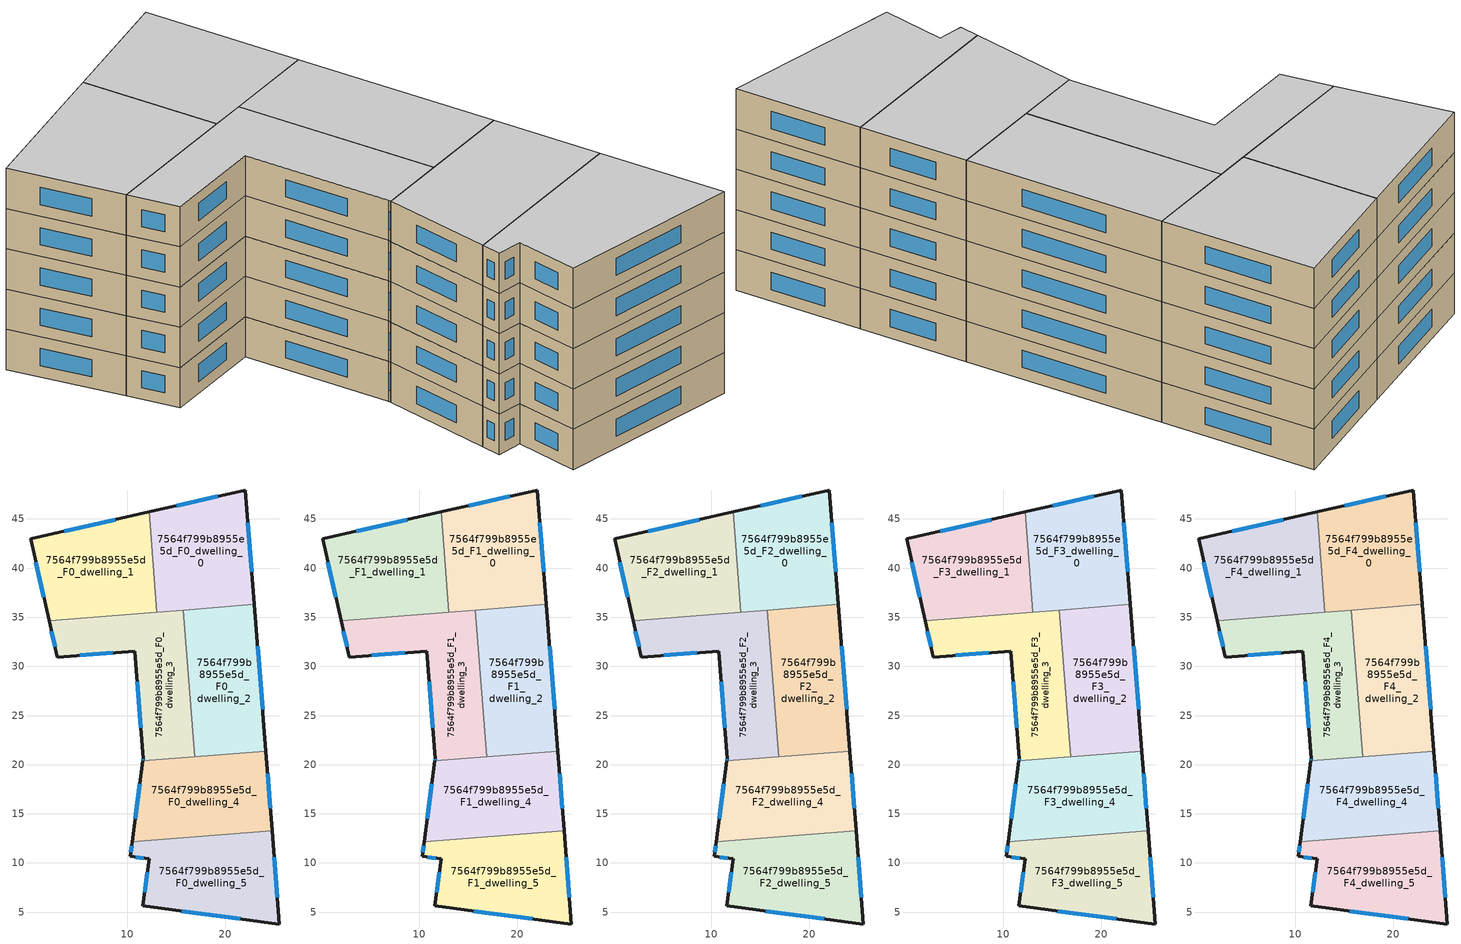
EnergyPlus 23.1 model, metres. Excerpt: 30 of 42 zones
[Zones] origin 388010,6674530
7564f799b8955e5d_F0_dwelling_0
 floor ground (EU_floor_Construction): 22.04,47.93 22.95,36.29 13.04,35.51 12.24,45.71 z0
 wall outside (EU_wall_Construction): 22.95,36.29 22.04,47.93 12.24,45.71 z0:3
 wall to 7564f799b8955e5d_F0_dwelling_1 (EU_wall_Construction): 12.24,45.71 13.04,35.51 z0:3
 wall to 7564f799b8955e5d_F0_dwelling_2 (EU_wall_Construction): 15.7,35.72 22.95,36.29 z0:3
 wall to 7564f799b8955e5d_F0_dwelling_3 (EU_wall_Construction): 13.04,35.52 15.7,35.72 z0:3
 window (EU_Window_Construction): 19.24,47.3 15.04,46.34 / 22.69,39.62 22.3,44.61 z0.86:2.14
7564f799b8955e5d_F0_dwelling_1
 floor ground (EU_floor_Construction): 12.24,45.71 13.04,35.51 2.07,34.66 0.18,42.96 z0
 wall outside (EU_wall_Construction): 12.24,45.71 0.18,42.96 2.07,34.66 z0:3
 wall to 7564f799b8955e5d_F0_dwelling_3 (EU_wall_Construction): 2.07,34.66 13.04,35.51 z0:3
 window (EU_Window_Construction): 0.72,40.59 1.53,37.03 / 8.79,44.92 3.63,43.75 z0.86:2.14
7564f799b8955e5d_F0_dwelling_2
 floor ground (EU_floor_Construction): 22.95,36.29 24.12,21.37 16.87,20.8 15.7,35.72 z0
 wall outside (EU_wall_Construction): 24.12,21.37 22.95,36.29 z0:3
 wall to 7564f799b8955e5d_F0_dwelling_3 (EU_wall_Construction): 15.7,35.72 16.87,20.8 z0:3
 wall to 7564f799b8955e5d_F0_dwelling_4 (EU_wall_Construction): 16.87,20.8 24.12,21.37 z0:3
 window (EU_Window_Construction): 23.79,25.64 23.29,32.03 z0.86:2.14
7564f799b8955e5d_F0_dwelling_3
 floor ground (EU_floor_Construction): 15.7,35.72 16.87,20.8 11.62,20.39 11.65,20.62 10.8,31.55 2.91,30.94 2.07,34.66 z0
 wall outside (EU_wall_Construction): 2.07,34.66 2.91,30.94 10.8,31.55 11.65,20.62 11.62,20.39 z0:3
 wall to 7564f799b8955e5d_F0_dwelling_4 (EU_wall_Construction): 11.62,20.39 16.87,20.8 z0:3
 window (EU_Window_Construction): 11.64,20.56 11.63,20.46 / 11.04,28.43 11.41,23.74 / 5.17,31.11 8.54,31.38 / 2.31,33.59 2.67,32 z0.86:2.14
7564f799b8955e5d_F0_dwelling_4
 floor ground (EU_floor_Construction): 24.12,21.37 24.76,13.27 10.53,12.16 11.62,20.39 z0
 wall outside (EU_wall_Construction): 24.76,13.27 24.12,21.37 / 11.62,20.39 10.53,12.16 z0:3
 wall to 7564f799b8955e5d_F0_dwelling_5 (EU_wall_Construction): 10.53,12.16 24.76,13.27 z0:3
 window (EU_Window_Construction): 24.58,15.59 24.3,19.06 / 11.31,18.04 10.84,14.51 z0.86:2.14
7564f799b8955e5d_F0_dwelling_5
 floor ground (EU_floor_Construction): 24.76,13.27 25.5,3.79 11.6,5.64 12.25,10.42 10.33,10.68 10.53,12.16 z0
 wall outside (EU_wall_Construction): 10.53,12.16 10.33,10.68 12.25,10.42 11.6,5.64 25.5,3.79 24.76,13.27 z0:3
 window (EU_Window_Construction): 10.88,10.61 11.7,10.5 / 10.47,11.74 10.39,11.1 / 25.29,6.5 24.97,10.57 / 15.57,5.12 21.53,4.32 / 12.07,9.06 11.79,7.01 z0.86:2.14
7564f799b8955e5d_F1_dwelling_0
 floor to 7564f799b8955e5d_F0_dwelling_0 (EU_floor_Construction): 22.04,47.93 22.95,36.29 13.04,35.51 12.24,45.71 z3
 wall outside (EU_wall_Construction): 22.95,36.29 22.04,47.93 12.24,45.71 z3:6
 wall to 7564f799b8955e5d_F1_dwelling_1 (EU_wall_Construction): 12.24,45.71 13.04,35.51 z3:6
 wall to 7564f799b8955e5d_F1_dwelling_2 (EU_wall_Construction): 15.7,35.72 22.95,36.29 z3:6
 wall to 7564f799b8955e5d_F1_dwelling_3 (EU_wall_Construction): 13.04,35.52 15.7,35.72 z3:6
 window (EU_Window_Construction): 19.24,47.3 15.04,46.34 / 22.69,39.62 22.3,44.61 z3.86:5.14
7564f799b8955e5d_F1_dwelling_1
 floor to 7564f799b8955e5d_F0_dwelling_1 (EU_floor_Construction): 12.24,45.71 13.04,35.51 2.07,34.66 0.18,42.96 z3
 wall outside (EU_wall_Construction): 12.24,45.71 0.18,42.96 2.07,34.66 z3:6
 wall to 7564f799b8955e5d_F1_dwelling_3 (EU_wall_Construction): 2.07,34.66 13.04,35.51 z3:6
 window (EU_Window_Construction): 0.72,40.59 1.53,37.03 / 8.79,44.92 3.63,43.75 z3.86:5.14
7564f799b8955e5d_F1_dwelling_2
 floor to 7564f799b8955e5d_F0_dwelling_2 (EU_floor_Construction): 22.95,36.29 24.12,21.37 16.87,20.8 15.7,35.72 z3
 wall outside (EU_wall_Construction): 24.12,21.37 22.95,36.29 z3:6
 wall to 7564f799b8955e5d_F1_dwelling_3 (EU_wall_Construction): 15.7,35.72 16.87,20.8 z3:6
 wall to 7564f799b8955e5d_F1_dwelling_4 (EU_wall_Construction): 16.87,20.8 24.12,21.37 z3:6
 window (EU_Window_Construction): 23.79,25.64 23.29,32.03 z3.86:5.14
7564f799b8955e5d_F1_dwelling_3
 floor to 7564f799b8955e5d_F0_dwelling_3 (EU_floor_Construction): 15.7,35.72 16.87,20.8 11.62,20.39 11.65,20.62 10.8,31.55 2.91,30.94 2.07,34.66 z3
 wall outside (EU_wall_Construction): 2.07,34.66 2.91,30.94 10.8,31.55 11.65,20.62 11.62,20.39 z3:6
 wall to 7564f799b8955e5d_F1_dwelling_4 (EU_wall_Construction): 11.62,20.39 16.87,20.8 z3:6
 window (EU_Window_Construction): 11.64,20.56 11.63,20.46 / 11.04,28.43 11.41,23.74 / 5.17,31.11 8.54,31.38 / 2.31,33.59 2.67,32 z3.86:5.14
7564f799b8955e5d_F1_dwelling_4
 floor to 7564f799b8955e5d_F0_dwelling_4 (EU_floor_Construction): 24.12,21.37 24.76,13.27 10.53,12.16 11.62,20.39 z3
 wall outside (EU_wall_Construction): 24.76,13.27 24.12,21.37 / 11.62,20.39 10.53,12.16 z3:6
 wall to 7564f799b8955e5d_F1_dwelling_5 (EU_wall_Construction): 10.53,12.16 24.76,13.27 z3:6
 window (EU_Window_Construction): 24.58,15.59 24.3,19.06 / 11.31,18.04 10.84,14.51 z3.86:5.14
7564f799b8955e5d_F1_dwelling_5
 floor to 7564f799b8955e5d_F0_dwelling_5 (EU_floor_Construction): 24.76,13.27 25.5,3.79 11.6,5.64 12.25,10.42 10.33,10.68 10.53,12.16 z3
 wall outside (EU_wall_Construction): 10.53,12.16 10.33,10.68 12.25,10.42 11.6,5.64 25.5,3.79 24.76,13.27 z3:6
 window (EU_Window_Construction): 10.88,10.61 11.7,10.5 / 10.47,11.74 10.39,11.1 / 25.29,6.5 24.97,10.57 / 15.57,5.12 21.53,4.32 / 12.07,9.06 11.79,7.01 z3.86:5.14
7564f799b8955e5d_F2_dwelling_0
 floor to 7564f799b8955e5d_F1_dwelling_0 (EU_floor_Construction): 22.04,47.93 22.95,36.29 13.04,35.51 12.24,45.71 z6
 wall outside (EU_wall_Construction): 22.95,36.29 22.04,47.93 12.24,45.71 z6:9
 wall to 7564f799b8955e5d_F2_dwelling_1 (EU_wall_Construction): 12.24,45.71 13.04,35.51 z6:9
 wall to 7564f799b8955e5d_F2_dwelling_2 (EU_wall_Construction): 15.7,35.72 22.95,36.29 z6:9
 wall to 7564f799b8955e5d_F2_dwelling_3 (EU_wall_Construction): 13.04,35.52 15.7,35.72 z6:9
 window (EU_Window_Construction): 19.24,47.3 15.04,46.34 / 22.69,39.62 22.3,44.61 z6.86:8.14
7564f799b8955e5d_F2_dwelling_1
 floor to 7564f799b8955e5d_F1_dwelling_1 (EU_floor_Construction): 12.24,45.71 13.04,35.51 2.07,34.66 0.18,42.96 z6
 wall outside (EU_wall_Construction): 12.24,45.71 0.18,42.96 2.07,34.66 z6:9
 wall to 7564f799b8955e5d_F2_dwelling_3 (EU_wall_Construction): 2.07,34.66 13.04,35.51 z6:9
 window (EU_Window_Construction): 0.72,40.59 1.53,37.03 / 8.79,44.92 3.63,43.75 z6.86:8.14
7564f799b8955e5d_F2_dwelling_2
 floor to 7564f799b8955e5d_F1_dwelling_2 (EU_floor_Construction): 22.95,36.29 24.12,21.37 16.87,20.8 15.7,35.72 z6
 wall outside (EU_wall_Construction): 24.12,21.37 22.95,36.29 z6:9
 wall to 7564f799b8955e5d_F2_dwelling_3 (EU_wall_Construction): 15.7,35.72 16.87,20.8 z6:9
 wall to 7564f799b8955e5d_F2_dwelling_4 (EU_wall_Construction): 16.87,20.8 24.12,21.37 z6:9
 window (EU_Window_Construction): 23.79,25.64 23.29,32.03 z6.86:8.14
7564f799b8955e5d_F2_dwelling_3
 floor to 7564f799b8955e5d_F1_dwelling_3 (EU_floor_Construction): 15.7,35.72 16.87,20.8 11.62,20.39 11.65,20.62 10.8,31.55 2.91,30.94 2.07,34.66 z6
 wall outside (EU_wall_Construction): 2.07,34.66 2.91,30.94 10.8,31.55 11.65,20.62 11.62,20.39 z6:9
 wall to 7564f799b8955e5d_F2_dwelling_4 (EU_wall_Construction): 11.62,20.39 16.87,20.8 z6:9
 window (EU_Window_Construction): 11.64,20.56 11.63,20.46 / 11.04,28.43 11.41,23.74 / 5.17,31.11 8.54,31.38 / 2.31,33.59 2.67,32 z6.86:8.14
7564f799b8955e5d_F2_dwelling_4
 floor to 7564f799b8955e5d_F1_dwelling_4 (EU_floor_Construction): 24.12,21.37 24.76,13.27 10.53,12.16 11.62,20.39 z6
 wall outside (EU_wall_Construction): 24.76,13.27 24.12,21.37 / 11.62,20.39 10.53,12.16 z6:9
 wall to 7564f799b8955e5d_F2_dwelling_5 (EU_wall_Construction): 10.53,12.16 24.76,13.27 z6:9
 window (EU_Window_Construction): 24.58,15.59 24.3,19.06 / 11.31,18.04 10.84,14.51 z6.86:8.14
7564f799b8955e5d_F2_dwelling_5
 floor to 7564f799b8955e5d_F1_dwelling_5 (EU_floor_Construction): 24.76,13.27 25.5,3.79 11.6,5.64 12.25,10.42 10.33,10.68 10.53,12.16 z6
 wall outside (EU_wall_Construction): 10.53,12.16 10.33,10.68 12.25,10.42 11.6,5.64 25.5,3.79 24.76,13.27 z6:9
 window (EU_Window_Construction): 10.88,10.61 11.7,10.5 / 10.47,11.74 10.39,11.1 / 25.29,6.5 24.97,10.57 / 15.57,5.12 21.53,4.32 / 12.07,9.06 11.79,7.01 z6.86:8.14
7564f799b8955e5d_F3_dwelling_0
 floor to 7564f799b8955e5d_F2_dwelling_0 (EU_floor_Construction): 22.04,47.93 22.95,36.29 13.04,35.51 12.24,45.71 z9
 wall outside (EU_wall_Construction): 22.95,36.29 22.04,47.93 12.24,45.71 z9:12
 wall to 7564f799b8955e5d_F3_dwelling_1 (EU_wall_Construction): 12.24,45.71 13.04,35.51 z9:12
 wall to 7564f799b8955e5d_F3_dwelling_2 (EU_wall_Construction): 15.7,35.72 22.95,36.29 z9:12
 wall to 7564f799b8955e5d_F3_dwelling_3 (EU_wall_Construction): 13.04,35.52 15.7,35.72 z9:12
 window (EU_Window_Construction): 19.24,47.3 15.04,46.34 / 22.69,39.62 22.3,44.61 z9.86:11.14
7564f799b8955e5d_F3_dwelling_1
 floor to 7564f799b8955e5d_F2_dwelling_1 (EU_floor_Construction): 12.24,45.71 13.04,35.51 2.07,34.66 0.18,42.96 z9
 wall outside (EU_wall_Construction): 12.24,45.71 0.18,42.96 2.07,34.66 z9:12
 wall to 7564f799b8955e5d_F3_dwelling_3 (EU_wall_Construction): 2.07,34.66 13.04,35.51 z9:12
 window (EU_Window_Construction): 0.72,40.59 1.53,37.03 / 8.79,44.92 3.63,43.75 z9.86:11.14
7564f799b8955e5d_F3_dwelling_2
 floor to 7564f799b8955e5d_F2_dwelling_2 (EU_floor_Construction): 22.95,36.29 24.12,21.37 16.87,20.8 15.7,35.72 z9
 wall outside (EU_wall_Construction): 24.12,21.37 22.95,36.29 z9:12
 wall to 7564f799b8955e5d_F3_dwelling_3 (EU_wall_Construction): 15.7,35.72 16.87,20.8 z9:12
 wall to 7564f799b8955e5d_F3_dwelling_4 (EU_wall_Construction): 16.87,20.8 24.12,21.37 z9:12
 window (EU_Window_Construction): 23.79,25.64 23.29,32.03 z9.86:11.14
7564f799b8955e5d_F3_dwelling_3
 floor to 7564f799b8955e5d_F2_dwelling_3 (EU_floor_Construction): 15.7,35.72 16.87,20.8 11.62,20.39 11.65,20.62 10.8,31.55 2.91,30.94 2.07,34.66 z9
 wall outside (EU_wall_Construction): 2.07,34.66 2.91,30.94 10.8,31.55 11.65,20.62 11.62,20.39 z9:12
 wall to 7564f799b8955e5d_F3_dwelling_4 (EU_wall_Construction): 11.62,20.39 16.87,20.8 z9:12
 window (EU_Window_Construction): 11.64,20.56 11.63,20.46 / 11.04,28.43 11.41,23.74 / 5.17,31.11 8.54,31.38 / 2.31,33.59 2.67,32 z9.86:11.14
7564f799b8955e5d_F3_dwelling_4
 floor to 7564f799b8955e5d_F2_dwelling_4 (EU_floor_Construction): 24.12,21.37 24.76,13.27 10.53,12.16 11.62,20.39 z9
 wall outside (EU_wall_Construction): 24.76,13.27 24.12,21.37 / 11.62,20.39 10.53,12.16 z9:12
 wall to 7564f799b8955e5d_F3_dwelling_5 (EU_wall_Construction): 10.53,12.16 24.76,13.27 z9:12
 window (EU_Window_Construction): 24.58,15.59 24.3,19.06 / 11.31,18.04 10.84,14.51 z9.86:11.14
7564f799b8955e5d_F3_dwelling_5
 floor to 7564f799b8955e5d_F2_dwelling_5 (EU_floor_Construction): 24.76,13.27 25.5,3.79 11.6,5.64 12.25,10.42 10.33,10.68 10.53,12.16 z9
 wall outside (EU_wall_Construction): 10.53,12.16 10.33,10.68 12.25,10.42 11.6,5.64 25.5,3.79 24.76,13.27 z9:12
 window (EU_Window_Construction): 10.88,10.61 11.7,10.5 / 10.47,11.74 10.39,11.1 / 25.29,6.5 24.97,10.57 / 15.57,5.12 21.53,4.32 / 12.07,9.06 11.79,7.01 z9.86:11.14
7564f799b8955e5d_F4_dwelling_0
 floor to 7564f799b8955e5d_F3_dwelling_0 (EU_floor_Construction): 22.04,47.93 22.95,36.29 13.04,35.51 12.24,45.71 z12
 wall outside (EU_wall_Construction): 22.95,36.29 22.04,47.93 12.24,45.71 z12:15
 wall to 7564f799b8955e5d_F4_dwelling_1 (EU_wall_Construction): 12.24,45.71 13.04,35.51 z12:15
 wall to 7564f799b8955e5d_F4_dwelling_2 (EU_wall_Construction): 15.7,35.72 22.95,36.29 z12:15
 wall to 7564f799b8955e5d_F4_dwelling_3 (EU_wall_Construction): 13.04,35.52 15.7,35.72 z12:15
 window (EU_Window_Construction): 19.24,47.3 15.04,46.34 / 22.69,39.62 22.3,44.61 z12.86:14.14
 ceiling to 7564f799b8955e5d_F5_dwelling_0 (EU_floor_Construction): 22.95,36.29 22.04,47.93 12.24,45.71 13.04,35.51 z15
7564f799b8955e5d_F4_dwelling_1
 floor to 7564f799b8955e5d_F3_dwelling_1 (EU_floor_Construction): 12.24,45.71 13.04,35.51 2.07,34.66 0.18,42.96 z12
 wall outside (EU_wall_Construction): 12.24,45.71 0.18,42.96 2.07,34.66 z12:15
 wall to 7564f799b8955e5d_F4_dwelling_3 (EU_wall_Construction): 2.07,34.66 13.04,35.51 z12:15
 window (EU_Window_Construction): 0.72,40.59 1.53,37.03 / 8.79,44.92 3.63,43.75 z12.86:14.14
 ceiling to 7564f799b8955e5d_F5_dwelling_1 (EU_floor_Construction): 13.04,35.51 12.24,45.71 0.18,42.96 2.07,34.66 z15
7564f799b8955e5d_F4_dwelling_2
 floor to 7564f799b8955e5d_F3_dwelling_2 (EU_floor_Construction): 22.95,36.29 24.12,21.37 16.87,20.8 15.7,35.72 z12
 wall outside (EU_wall_Construction): 24.12,21.37 22.95,36.29 z12:15
 wall to 7564f799b8955e5d_F4_dwelling_3 (EU_wall_Construction): 15.7,35.72 16.87,20.8 z12:15
 wall to 7564f799b8955e5d_F4_dwelling_4 (EU_wall_Construction): 16.87,20.8 24.12,21.37 z12:15
 window (EU_Window_Construction): 23.79,25.64 23.29,32.03 z12.86:14.14
 ceiling to 7564f799b8955e5d_F5_dwelling_2 (EU_floor_Construction): 24.12,21.37 22.95,36.29 15.7,35.72 16.87,20.8 z15
7564f799b8955e5d_F4_dwelling_3
 floor to 7564f799b8955e5d_F3_dwelling_3 (EU_floor_Construction): 15.7,35.72 16.87,20.8 11.62,20.39 11.65,20.62 10.8,31.55 2.91,30.94 2.07,34.66 z12
 wall outside (EU_wall_Construction): 2.07,34.66 2.91,30.94 10.8,31.55 11.65,20.62 11.62,20.39 z12:15
 wall to 7564f799b8955e5d_F4_dwelling_4 (EU_wall_Construction): 11.62,20.39 16.87,20.8 z12:15
 window (EU_Window_Construction): 11.64,20.56 11.63,20.46 / 11.04,28.43 11.41,23.74 / 5.17,31.11 8.54,31.38 / 2.31,33.59 2.67,32 z12.86:14.14
 ceiling to 7564f799b8955e5d_F5_dwelling_3 (EU_floor_Construction): 16.87,20.8 15.7,35.72 2.07,34.66 2.91,30.94 10.8,31.55 11.65,20.62 11.62,20.39 z15
7564f799b8955e5d_F4_dwelling_4
 floor to 7564f799b8955e5d_F3_dwelling_4 (EU_floor_Construction): 24.12,21.37 24.76,13.27 10.53,12.16 11.62,20.39 z12
 wall outside (EU_wall_Construction): 24.76,13.27 24.12,21.37 / 11.62,20.39 10.53,12.16 z12:15
 wall to 7564f799b8955e5d_F4_dwelling_5 (EU_wall_Construction): 10.53,12.16 24.76,13.27 z12:15
 window (EU_Window_Construction): 24.58,15.59 24.3,19.06 / 11.31,18.04 10.84,14.51 z12.86:14.14
 ceiling to 7564f799b8955e5d_F5_dwelling_4 (EU_floor_Construction): 24.76,13.27 24.12,21.37 11.62,20.39 10.53,12.16 z15
7564f799b8955e5d_F4_dwelling_5
 floor to 7564f799b8955e5d_F3_dwelling_5 (EU_floor_Construction): 24.76,13.27 25.5,3.79 11.6,5.64 12.25,10.42 10.33,10.68 10.53,12.16 z12
 wall outside (EU_wall_Construction): 10.53,12.16 10.33,10.68 12.25,10.42 11.6,5.64 25.5,3.79 24.76,13.27 z12:15
 window (EU_Window_Construction): 10.88,10.61 11.7,10.5 / 10.47,11.74 10.39,11.1 / 25.29,6.5 24.97,10.57 / 15.57,5.12 21.53,4.32 / 12.07,9.06 11.79,7.01 z12.86:14.14
 ceiling to 7564f799b8955e5d_F5_dwelling_5 (EU_floor_Construction): 25.5,3.79 24.76,13.27 10.53,12.16 10.33,10.68 12.25,10.42 11.6,5.64 z15
[Building]
EU S2 Campaign: North Axis=0; Terrain=City; Solar Distribution=FullExterior
[Site:Location]
Helsinki-Vantaa.AP: Latitude=60.317; Longitude=24.963; Time Zone=2; Elevation=54.6
[SizingPeriod:WeatherFileDays]
AnnualSizingPeriod: Begin Month=1; Begin Day of Month=1; End Month=12; End Day of Month=31; Day of Week for Start Day=Monday; Use Weather File Daylight Saving Period=No; Use Weather File Rain and Snow Indicators=No
[MATERIAL]
EU_InternalMass_Material: Roughness=MediumRough; Thickness=0.1; Conductivity=1; Density=1800; Specific Heat=900; Thermal Absorptance=0.9; Solar Absorptance=0.7; Visible Absorptance=0.7
[MATERIAL:NOMASS] Roughness=MediumRough; Thermal Absorptance=0.9; Solar Absorptance=0.7; Visible Absorptance=0.7
Name | Thermal Resistance
EU_wall_NoMass | 5.91765
EU_floor_NoMass | 6.2875
[WINDOWMATERIAL:SIMPLEGLAZINGSYSTEM]
EU_Window_SimpleGlazing: UFactor=0.994035; Solar Heat Gain Coefficient=0.7; Visible Transmittance=0.7
[CONSTRUCTION]
EU_wall_Construction: EU_wall_NoMass
EU_floor_Construction: EU_floor_NoMass
EU_Window_Construction: EU_Window_SimpleGlazing
EU_InternalMass_Construction: EU_InternalMass_Material
[ZONE] Type=1; Multiplier=1; Ceiling Height=autocalculate; Floor Area=autocalculate; Part of Total Floor Area=Yes
Name | Volume
7564f799b8955e5d_F0_dwelling_0; 7564f799b8955e5d_F1_dwelling_0; 7564f799b8955e5d_F2_dwelling_0; 7564f799b8955e5d_F3_dwelling_0; 7564f799b8955e5d_F4_dwelling_0 | 326.692
7564f799b8955e5d_F0_dwelling_1; 7564f799b8955e5d_F1_dwelling_1; 7564f799b8955e5d_F2_dwelling_1; 7564f799b8955e5d_F3_dwelling_1; 7564f799b8955e5d_F4_dwelling_1 | 326.702
7564f799b8955e5d_F0_dwelling_2; 7564f799b8955e5d_F1_dwelling_2; 7564f799b8955e5d_F2_dwelling_2; 7564f799b8955e5d_F3_dwelling_2; 7564f799b8955e5d_F4_dwelling_2 | 326.687
7564f799b8955e5d_F0_dwelling_3; 7564f799b8955e5d_F1_dwelling_3; 7564f799b8955e5d_F2_dwelling_3; 7564f799b8955e5d_F3_dwelling_3; 7564f799b8955e5d_F4_dwelling_3 | 326.698
7564f799b8955e5d_F0_dwelling_4; 7564f799b8955e5d_F1_dwelling_4; 7564f799b8955e5d_F2_dwelling_4; 7564f799b8955e5d_F3_dwelling_4; 7564f799b8955e5d_F4_dwelling_4 | 326.726
7564f799b8955e5d_F0_dwelling_5; 7564f799b8955e5d_F1_dwelling_5; 7564f799b8955e5d_F2_dwelling_5; 7564f799b8955e5d_F3_dwelling_5; 7564f799b8955e5d_F4_dwelling_5 | 326.681
[INTERNALMASS] Construction=EU_InternalMass_Construction
Name | Zone or ZoneList | Surface Area
7564f799b8955e5d_F0_dwelling_0_EU_InternalMass | 7564f799b8955e5d_F0_dwelling_0 | 108.899
7564f799b8955e5d_F0_dwelling_1_EU_InternalMass | 7564f799b8955e5d_F0_dwelling_1 | 108.899
7564f799b8955e5d_F0_dwelling_2_EU_InternalMass | 7564f799b8955e5d_F0_dwelling_2 | 108.9
7564f799b8955e5d_F0_dwelling_3_EU_InternalMass | 7564f799b8955e5d_F0_dwelling_3 | 108.897
7564f799b8955e5d_F0_dwelling_4_EU_InternalMass | 7564f799b8955e5d_F0_dwelling_4 | 108.909
7564f799b8955e5d_F0_dwelling_5_EU_InternalMass | 7564f799b8955e5d_F0_dwelling_5 | 108.894
7564f799b8955e5d_F1_dwelling_0_EU_InternalMass | 7564f799b8955e5d_F1_dwelling_0 | 108.899
7564f799b8955e5d_F1_dwelling_1_EU_InternalMass | 7564f799b8955e5d_F1_dwelling_1 | 108.899
7564f799b8955e5d_F1_dwelling_2_EU_InternalMass | 7564f799b8955e5d_F1_dwelling_2 | 108.9
7564f799b8955e5d_F1_dwelling_3_EU_InternalMass | 7564f799b8955e5d_F1_dwelling_3 | 108.897
7564f799b8955e5d_F1_dwelling_4_EU_InternalMass | 7564f799b8955e5d_F1_dwelling_4 | 108.909
7564f799b8955e5d_F1_dwelling_5_EU_InternalMass | 7564f799b8955e5d_F1_dwelling_5 | 108.894
7564f799b8955e5d_F2_dwelling_0_EU_InternalMass | 7564f799b8955e5d_F2_dwelling_0 | 108.899
7564f799b8955e5d_F2_dwelling_1_EU_InternalMass | 7564f799b8955e5d_F2_dwelling_1 | 108.899
7564f799b8955e5d_F2_dwelling_2_EU_InternalMass | 7564f799b8955e5d_F2_dwelling_2 | 108.9
7564f799b8955e5d_F2_dwelling_3_EU_InternalMass | 7564f799b8955e5d_F2_dwelling_3 | 108.897
7564f799b8955e5d_F2_dwelling_4_EU_InternalMass | 7564f799b8955e5d_F2_dwelling_4 | 108.909
7564f799b8955e5d_F2_dwelling_5_EU_InternalMass | 7564f799b8955e5d_F2_dwelling_5 | 108.894
7564f799b8955e5d_F3_dwelling_0_EU_InternalMass | 7564f799b8955e5d_F3_dwelling_0 | 108.899
7564f799b8955e5d_F3_dwelling_1_EU_InternalMass | 7564f799b8955e5d_F3_dwelling_1 | 108.899
7564f799b8955e5d_F3_dwelling_2_EU_InternalMass | 7564f799b8955e5d_F3_dwelling_2 | 108.9
7564f799b8955e5d_F3_dwelling_3_EU_InternalMass | 7564f799b8955e5d_F3_dwelling_3 | 108.897
7564f799b8955e5d_F3_dwelling_4_EU_InternalMass | 7564f799b8955e5d_F3_dwelling_4 | 108.909
7564f799b8955e5d_F3_dwelling_5_EU_InternalMass | 7564f799b8955e5d_F3_dwelling_5 | 108.894
7564f799b8955e5d_F4_dwelling_0_EU_InternalMass | 7564f799b8955e5d_F4_dwelling_0 | 108.899
7564f799b8955e5d_F4_dwelling_1_EU_InternalMass | 7564f799b8955e5d_F4_dwelling_1 | 108.899
7564f799b8955e5d_F4_dwelling_2_EU_InternalMass | 7564f799b8955e5d_F4_dwelling_2 | 108.9
7564f799b8955e5d_F4_dwelling_3_EU_InternalMass | 7564f799b8955e5d_F4_dwelling_3 | 108.897
7564f799b8955e5d_F4_dwelling_4_EU_InternalMass | 7564f799b8955e5d_F4_dwelling_4 | 108.909
7564f799b8955e5d_F4_dwelling_5_EU_InternalMass | 7564f799b8955e5d_F4_dwelling_5 | 108.894
[OTHEREQUIPMENT] Fuel Type=Electricity; Design Level Calculation Method=Watts/Area; Power per Zone Floor Area=1; Fraction Latent=0; Fraction Radiant=0; Fraction Lost=0; Carbon Dioxide Generation Rate=0; EndUse Subcategory=EU_Step8_InternalGains
Name | Zone or ZoneList or Space or SpaceList | Schedule
EU_Step8_InternalGain_7564f799b8955e5d_F0_dwelling_0_f000 | 7564f799b8955e5d_F0_dwelling_0 | EU_Step8_GainSchedule_7564f799b8955e5d_F0_dwelling_0_f000
EU_Step8_InternalGain_7564f799b8955e5d_F0_dwelling_1_f000 | 7564f799b8955e5d_F0_dwelling_1 | EU_Step8_GainSchedule_7564f799b8955e5d_F0_dwelling_1_f000
EU_Step8_InternalGain_7564f799b8955e5d_F0_dwelling_2_f000 | 7564f799b8955e5d_F0_dwelling_2 | EU_Step8_GainSchedule_7564f799b8955e5d_F0_dwelling_2_f000
EU_Step8_InternalGain_7564f799b8955e5d_F0_dwelling_3_f000 | 7564f799b8955e5d_F0_dwelling_3 | EU_Step8_GainSchedule_7564f799b8955e5d_F0_dwelling_3_f000
EU_Step8_InternalGain_7564f799b8955e5d_F0_dwelling_4_f000 | 7564f799b8955e5d_F0_dwelling_4 | EU_Step8_GainSchedule_7564f799b8955e5d_F0_dwelling_4_f000
EU_Step8_InternalGain_7564f799b8955e5d_F0_dwelling_5_f000 | 7564f799b8955e5d_F0_dwelling_5 | EU_Step8_GainSchedule_7564f799b8955e5d_F0_dwelling_5_f000
EU_Step8_InternalGain_7564f799b8955e5d_F1_dwelling_0_f000 | 7564f799b8955e5d_F1_dwelling_0 | EU_Step8_GainSchedule_7564f799b8955e5d_F1_dwelling_0_f000
EU_Step8_InternalGain_7564f799b8955e5d_F1_dwelling_1_f000 | 7564f799b8955e5d_F1_dwelling_1 | EU_Step8_GainSchedule_7564f799b8955e5d_F1_dwelling_1_f000
EU_Step8_InternalGain_7564f799b8955e5d_F1_dwelling_2_f000 | 7564f799b8955e5d_F1_dwelling_2 | EU_Step8_GainSchedule_7564f799b8955e5d_F1_dwelling_2_f000
EU_Step8_InternalGain_7564f799b8955e5d_F1_dwelling_3_f000 | 7564f799b8955e5d_F1_dwelling_3 | EU_Step8_GainSchedule_7564f799b8955e5d_F1_dwelling_3_f000
EU_Step8_InternalGain_7564f799b8955e5d_F1_dwelling_4_f000 | 7564f799b8955e5d_F1_dwelling_4 | EU_Step8_GainSchedule_7564f799b8955e5d_F1_dwelling_4_f000
EU_Step8_InternalGain_7564f799b8955e5d_F1_dwelling_5_f000 | 7564f799b8955e5d_F1_dwelling_5 | EU_Step8_GainSchedule_7564f799b8955e5d_F1_dwelling_5_f000
EU_Step8_InternalGain_7564f799b8955e5d_F2_dwelling_0_f000 | 7564f799b8955e5d_F2_dwelling_0 | EU_Step8_GainSchedule_7564f799b8955e5d_F2_dwelling_0_f000
EU_Step8_InternalGain_7564f799b8955e5d_F2_dwelling_1_f000 | 7564f799b8955e5d_F2_dwelling_1 | EU_Step8_GainSchedule_7564f799b8955e5d_F2_dwelling_1_f000
EU_Step8_InternalGain_7564f799b8955e5d_F2_dwelling_2_f000 | 7564f799b8955e5d_F2_dwelling_2 | EU_Step8_GainSchedule_7564f799b8955e5d_F2_dwelling_2_f000
EU_Step8_InternalGain_7564f799b8955e5d_F2_dwelling_3_f000 | 7564f799b8955e5d_F2_dwelling_3 | EU_Step8_GainSchedule_7564f799b8955e5d_F2_dwelling_3_f000
EU_Step8_InternalGain_7564f799b8955e5d_F2_dwelling_4_f000 | 7564f799b8955e5d_F2_dwelling_4 | EU_Step8_GainSchedule_7564f799b8955e5d_F2_dwelling_4_f000
EU_Step8_InternalGain_7564f799b8955e5d_F2_dwelling_5_f000 | 7564f799b8955e5d_F2_dwelling_5 | EU_Step8_GainSchedule_7564f799b8955e5d_F2_dwelling_5_f000
EU_Step8_InternalGain_7564f799b8955e5d_F3_dwelling_0_f000 | 7564f799b8955e5d_F3_dwelling_0 | EU_Step8_GainSchedule_7564f799b8955e5d_F3_dwelling_0_f000
EU_Step8_InternalGain_7564f799b8955e5d_F3_dwelling_1_f000 | 7564f799b8955e5d_F3_dwelling_1 | EU_Step8_GainSchedule_7564f799b8955e5d_F3_dwelling_1_f000
EU_Step8_InternalGain_7564f799b8955e5d_F3_dwelling_2_f000 | 7564f799b8955e5d_F3_dwelling_2 | EU_Step8_GainSchedule_7564f799b8955e5d_F3_dwelling_2_f000
EU_Step8_InternalGain_7564f799b8955e5d_F3_dwelling_3_f000 | 7564f799b8955e5d_F3_dwelling_3 | EU_Step8_GainSchedule_7564f799b8955e5d_F3_dwelling_3_f000
EU_Step8_InternalGain_7564f799b8955e5d_F3_dwelling_4_f000 | 7564f799b8955e5d_F3_dwelling_4 | EU_Step8_GainSchedule_7564f799b8955e5d_F3_dwelling_4_f000
EU_Step8_InternalGain_7564f799b8955e5d_F3_dwelling_5_f000 | 7564f799b8955e5d_F3_dwelling_5 | EU_Step8_GainSchedule_7564f799b8955e5d_F3_dwelling_5_f000
EU_Step8_InternalGain_7564f799b8955e5d_F4_dwelling_0_f000 | 7564f799b8955e5d_F4_dwelling_0 | EU_Step8_GainSchedule_7564f799b8955e5d_F4_dwelling_0_f000
EU_Step8_InternalGain_7564f799b8955e5d_F4_dwelling_1_f000 | 7564f799b8955e5d_F4_dwelling_1 | EU_Step8_GainSchedule_7564f799b8955e5d_F4_dwelling_1_f000
EU_Step8_InternalGain_7564f799b8955e5d_F4_dwelling_2_f000 | 7564f799b8955e5d_F4_dwelling_2 | EU_Step8_GainSchedule_7564f799b8955e5d_F4_dwelling_2_f000
EU_Step8_InternalGain_7564f799b8955e5d_F4_dwelling_3_f000 | 7564f799b8955e5d_F4_dwelling_3 | EU_Step8_GainSchedule_7564f799b8955e5d_F4_dwelling_3_f000
EU_Step8_InternalGain_7564f799b8955e5d_F4_dwelling_4_f000 | 7564f799b8955e5d_F4_dwelling_4 | EU_Step8_GainSchedule_7564f799b8955e5d_F4_dwelling_4_f000
EU_Step8_InternalGain_7564f799b8955e5d_F4_dwelling_5_f000 | 7564f799b8955e5d_F4_dwelling_5 | EU_Step8_GainSchedule_7564f799b8955e5d_F4_dwelling_5_f000
[ZONEVENTILATION:DESIGNFLOWRATE] Schedule=EU_AlwaysOn; Design Flow Rate Calculation Method=AirChanges/Hour; Air Changes per Hour=0.596421; Ventilation Type=Natural; Fan Pressure Rise=0; Fan Total Efficiency=1; Constant Term Coefficient=1; Temperature Term Coefficient=0; Velocity Term Coefficient=0; Velocity Squared Term Coefficient=0; Minimum Indoor Temperature=-100; Maximum Indoor Temperature=100; Delta Temperature=-100; Minimum Outdoor Temperature=-100; Maximum Outdoor Temperature=100; Maximum Wind Speed=40
Name | Zone or ZoneList or Space or SpaceList
EU_ConstantAir_7564f799b8955e5d_F0_dwelling_0 | 7564f799b8955e5d_F0_dwelling_0
EU_ConstantAir_7564f799b8955e5d_F0_dwelling_1 | 7564f799b8955e5d_F0_dwelling_1
EU_ConstantAir_7564f799b8955e5d_F0_dwelling_2 | 7564f799b8955e5d_F0_dwelling_2
EU_ConstantAir_7564f799b8955e5d_F0_dwelling_3 | 7564f799b8955e5d_F0_dwelling_3
EU_ConstantAir_7564f799b8955e5d_F0_dwelling_4 | 7564f799b8955e5d_F0_dwelling_4
EU_ConstantAir_7564f799b8955e5d_F0_dwelling_5 | 7564f799b8955e5d_F0_dwelling_5
EU_ConstantAir_7564f799b8955e5d_F1_dwelling_0 | 7564f799b8955e5d_F1_dwelling_0
EU_ConstantAir_7564f799b8955e5d_F1_dwelling_1 | 7564f799b8955e5d_F1_dwelling_1
EU_ConstantAir_7564f799b8955e5d_F1_dwelling_2 | 7564f799b8955e5d_F1_dwelling_2
EU_ConstantAir_7564f799b8955e5d_F1_dwelling_3 | 7564f799b8955e5d_F1_dwelling_3
EU_ConstantAir_7564f799b8955e5d_F1_dwelling_4 | 7564f799b8955e5d_F1_dwelling_4
EU_ConstantAir_7564f799b8955e5d_F1_dwelling_5 | 7564f799b8955e5d_F1_dwelling_5
EU_ConstantAir_7564f799b8955e5d_F2_dwelling_0 | 7564f799b8955e5d_F2_dwelling_0
EU_ConstantAir_7564f799b8955e5d_F2_dwelling_1 | 7564f799b8955e5d_F2_dwelling_1
EU_ConstantAir_7564f799b8955e5d_F2_dwelling_2 | 7564f799b8955e5d_F2_dwelling_2
EU_ConstantAir_7564f799b8955e5d_F2_dwelling_3 | 7564f799b8955e5d_F2_dwelling_3
EU_ConstantAir_7564f799b8955e5d_F2_dwelling_4 | 7564f799b8955e5d_F2_dwelling_4
EU_ConstantAir_7564f799b8955e5d_F2_dwelling_5 | 7564f799b8955e5d_F2_dwelling_5
EU_ConstantAir_7564f799b8955e5d_F3_dwelling_0 | 7564f799b8955e5d_F3_dwelling_0
EU_ConstantAir_7564f799b8955e5d_F3_dwelling_1 | 7564f799b8955e5d_F3_dwelling_1
EU_ConstantAir_7564f799b8955e5d_F3_dwelling_2 | 7564f799b8955e5d_F3_dwelling_2
EU_ConstantAir_7564f799b8955e5d_F3_dwelling_3 | 7564f799b8955e5d_F3_dwelling_3
EU_ConstantAir_7564f799b8955e5d_F3_dwelling_4 | 7564f799b8955e5d_F3_dwelling_4
EU_ConstantAir_7564f799b8955e5d_F3_dwelling_5 | 7564f799b8955e5d_F3_dwelling_5
EU_ConstantAir_7564f799b8955e5d_F4_dwelling_0 | 7564f799b8955e5d_F4_dwelling_0
EU_ConstantAir_7564f799b8955e5d_F4_dwelling_1 | 7564f799b8955e5d_F4_dwelling_1
EU_ConstantAir_7564f799b8955e5d_F4_dwelling_2 | 7564f799b8955e5d_F4_dwelling_2
EU_ConstantAir_7564f799b8955e5d_F4_dwelling_3 | 7564f799b8955e5d_F4_dwelling_3
EU_ConstantAir_7564f799b8955e5d_F4_dwelling_4 | 7564f799b8955e5d_F4_dwelling_4
EU_ConstantAir_7564f799b8955e5d_F4_dwelling_5 | 7564f799b8955e5d_F4_dwelling_5
[HVACTEMPLATE:THERMOSTAT] Constant Heating Setpoint=20; Constant Cooling Setpoint=50
EU_HeatOnly_7564f799b8955e5d_F0_dwelling_0; EU_HeatOnly_7564f799b8955e5d_F0_dwelling_1; EU_HeatOnly_7564f799b8955e5d_F0_dwelling_2; EU_HeatOnly_7564f799b8955e5d_F0_dwelling_3; EU_HeatOnly_7564f799b8955e5d_F0_dwelling_4; EU_HeatOnly_7564f799b8955e5d_F0_dwelling_5; EU_HeatOnly_7564f799b8955e5d_F1_dwelling_0; EU_HeatOnly_7564f799b8955e5d_F1_dwelling_1; EU_HeatOnly_7564f799b8955e5d_F1_dwelling_2; EU_HeatOnly_7564f799b8955e5d_F1_dwelling_3; EU_HeatOnly_7564f799b8955e5d_F1_dwelling_4; EU_HeatOnly_7564f799b8955e5d_F1_dwelling_5; EU_HeatOnly_7564f799b8955e5d_F2_dwelling_0; EU_HeatOnly_7564f799b8955e5d_F2_dwelling_1; EU_HeatOnly_7564f799b8955e5d_F2_dwelling_2; EU_HeatOnly_7564f799b8955e5d_F2_dwelling_3; EU_HeatOnly_7564f799b8955e5d_F2_dwelling_4; EU_HeatOnly_7564f799b8955e5d_F2_dwelling_5; EU_HeatOnly_7564f799b8955e5d_F3_dwelling_0; EU_HeatOnly_7564f799b8955e5d_F3_dwelling_1; EU_HeatOnly_7564f799b8955e5d_F3_dwelling_2; EU_HeatOnly_7564f799b8955e5d_F3_dwelling_3; EU_HeatOnly_7564f799b8955e5d_F3_dwelling_4; EU_HeatOnly_7564f799b8955e5d_F3_dwelling_5; EU_HeatOnly_7564f799b8955e5d_F4_dwelling_0; EU_HeatOnly_7564f799b8955e5d_F4_dwelling_1; EU_HeatOnly_7564f799b8955e5d_F4_dwelling_2; EU_HeatOnly_7564f799b8955e5d_F4_dwelling_3; EU_HeatOnly_7564f799b8955e5d_F4_dwelling_4; EU_HeatOnly_7564f799b8955e5d_F4_dwelling_5; EU_HeatOnly_7564f799b8955e5d_F5_dwelling_0; EU_HeatOnly_7564f799b8955e5d_F5_dwelling_1; EU_HeatOnly_7564f799b8955e5d_F5_dwelling_2; EU_HeatOnly_7564f799b8955e5d_F5_dwelling_3; EU_HeatOnly_7564f799b8955e5d_F5_dwelling_4; EU_HeatOnly_7564f799b8955e5d_F5_dwelling_5; EU_HeatOnly_7564f799b8955e5d_F6_dwelling_0; EU_HeatOnly_7564f799b8955e5d_F6_dwelling_1; EU_HeatOnly_7564f799b8955e5d_F6_dwelling_2; EU_HeatOnly_7564f799b8955e5d_F6_dwelling_3; EU_HeatOnly_7564f799b8955e5d_F6_dwelling_4; EU_HeatOnly_7564f799b8955e5d_F6_dwelling_5
[HVACTEMPLATE:ZONE:IDEALLOADSAIRSYSTEM] System Availability Schedule=EU_AlwaysOn; Maximum Heating Supply Air Temperature=50; Minimum Cooling Supply Air Temperature=13; Maximum Heating Supply Air Humidity Ratio=0.0156; Minimum Cooling Supply Air Humidity Ratio=0.0077; Heating Limit=NoLimit; Cooling Limit=NoLimit; Heating Availability Schedule=EU_AlwaysOn; Cooling Availability Schedule=EU_CoolingOff; Dehumidification Control Type=ConstantSensibleHeatRatio; Cooling Sensible Heat Ratio=0.7; Dehumidification Setpoint=60; Humidification Control Type=None; Humidification Setpoint=30; Outdoor Air Method=None; Outdoor Air Flow Rate per Person=0.00944; Outdoor Air Flow Rate per Zone Floor Area=0; Outdoor Air Flow Rate per Zone=0; Demand Controlled Ventilation Type=None; Outdoor Air Economizer Type=NoEconomizer; Heat Recovery Type=None; Sensible Heat Recovery Effectiveness=0.7; Latent Heat Recovery Effectiveness=0.65
Name | Template Thermostat
7564f799b8955e5d_F0_dwelling_0 | EU_HeatOnly_7564f799b8955e5d_F0_dwelling_0
7564f799b8955e5d_F0_dwelling_1 | EU_HeatOnly_7564f799b8955e5d_F0_dwelling_1
7564f799b8955e5d_F0_dwelling_2 | EU_HeatOnly_7564f799b8955e5d_F0_dwelling_2
7564f799b8955e5d_F0_dwelling_3 | EU_HeatOnly_7564f799b8955e5d_F0_dwelling_3
7564f799b8955e5d_F0_dwelling_4 | EU_HeatOnly_7564f799b8955e5d_F0_dwelling_4
7564f799b8955e5d_F0_dwelling_5 | EU_HeatOnly_7564f799b8955e5d_F0_dwelling_5
7564f799b8955e5d_F1_dwelling_0 | EU_HeatOnly_7564f799b8955e5d_F1_dwelling_0
7564f799b8955e5d_F1_dwelling_1 | EU_HeatOnly_7564f799b8955e5d_F1_dwelling_1
7564f799b8955e5d_F1_dwelling_2 | EU_HeatOnly_7564f799b8955e5d_F1_dwelling_2
7564f799b8955e5d_F1_dwelling_3 | EU_HeatOnly_7564f799b8955e5d_F1_dwelling_3
7564f799b8955e5d_F1_dwelling_4 | EU_HeatOnly_7564f799b8955e5d_F1_dwelling_4
7564f799b8955e5d_F1_dwelling_5 | EU_HeatOnly_7564f799b8955e5d_F1_dwelling_5
7564f799b8955e5d_F2_dwelling_0 | EU_HeatOnly_7564f799b8955e5d_F2_dwelling_0
7564f799b8955e5d_F2_dwelling_1 | EU_HeatOnly_7564f799b8955e5d_F2_dwelling_1
7564f799b8955e5d_F2_dwelling_2 | EU_HeatOnly_7564f799b8955e5d_F2_dwelling_2
7564f799b8955e5d_F2_dwelling_3 | EU_HeatOnly_7564f799b8955e5d_F2_dwelling_3
7564f799b8955e5d_F2_dwelling_4 | EU_HeatOnly_7564f799b8955e5d_F2_dwelling_4
7564f799b8955e5d_F2_dwelling_5 | EU_HeatOnly_7564f799b8955e5d_F2_dwelling_5
7564f799b8955e5d_F3_dwelling_0 | EU_HeatOnly_7564f799b8955e5d_F3_dwelling_0
7564f799b8955e5d_F3_dwelling_1 | EU_HeatOnly_7564f799b8955e5d_F3_dwelling_1
7564f799b8955e5d_F3_dwelling_2 | EU_HeatOnly_7564f799b8955e5d_F3_dwelling_2
7564f799b8955e5d_F3_dwelling_3 | EU_HeatOnly_7564f799b8955e5d_F3_dwelling_3
7564f799b8955e5d_F3_dwelling_4 | EU_HeatOnly_7564f799b8955e5d_F3_dwelling_4
7564f799b8955e5d_F3_dwelling_5 | EU_HeatOnly_7564f799b8955e5d_F3_dwelling_5
7564f799b8955e5d_F4_dwelling_0 | EU_HeatOnly_7564f799b8955e5d_F4_dwelling_0
7564f799b8955e5d_F4_dwelling_1 | EU_HeatOnly_7564f799b8955e5d_F4_dwelling_1
7564f799b8955e5d_F4_dwelling_2 | EU_HeatOnly_7564f799b8955e5d_F4_dwelling_2
7564f799b8955e5d_F4_dwelling_3 | EU_HeatOnly_7564f799b8955e5d_F4_dwelling_3
7564f799b8955e5d_F4_dwelling_4 | EU_HeatOnly_7564f799b8955e5d_F4_dwelling_4
7564f799b8955e5d_F4_dwelling_5 | EU_HeatOnly_7564f799b8955e5d_F4_dwelling_5
[SIZING:ZONE] Zone Cooling Design Supply Air Temperature Input Method=SupplyAirTemperature; Zone Cooling Design Supply Air Temperature=13; Zone Heating Design Supply Air Temperature Input Method=SupplyAirTemperature; Zone Heating Design Supply Air Temperature=50; Zone Cooling Design Supply Air Humidity Ratio=0.008; Zone Heating Design Supply Air Humidity Ratio=0.008; Cooling Design Air Flow Method=DesignDay; Cooling Design Air Flow Rate=0; Cooling Minimum Air Flow per Zone Floor Area=0.000762; Cooling Minimum Air Flow=0; Cooling Minimum Air Flow Fraction=0.2; Heating Design Air Flow Method=DesignDay; Heating Design Air Flow Rate=0; Heating Maximum Air Flow per Zone Floor Area=0.002032; Heating Maximum Air Flow=0.141576; Heating Maximum Air Flow Fraction=0.3; Account for Dedicated Outdoor Air System=No; Dedicated Outdoor Air System Control Strategy=NeutralSupplyAir; Dedicated Outdoor Air Low Setpoint Temperature for Design=autosize; Dedicated Outdoor Air High Setpoint Temperature for Design=autosize; Zone Load Sizing Method=Sensible Load Only No Latent Load; Zone Latent Cooling Design Supply Air Humidity Ratio Input Method=HumidityRatioDifference; Zone Cooling Design Supply Air Humidity Ratio Difference=0.005; Zone Latent Heating Design Supply Air Humidity Ratio Input Method=HumidityRatioDifference; Zone Humidification Design Supply Air Humidity Ratio Difference=0.005
7564f799b8955e5d_F0_dwelling_0; 7564f799b8955e5d_F0_dwelling_1; 7564f799b8955e5d_F0_dwelling_2; 7564f799b8955e5d_F0_dwelling_3; 7564f799b8955e5d_F0_dwelling_4; 7564f799b8955e5d_F0_dwelling_5; 7564f799b8955e5d_F1_dwelling_0; 7564f799b8955e5d_F1_dwelling_1; 7564f799b8955e5d_F1_dwelling_2; 7564f799b8955e5d_F1_dwelling_3; 7564f799b8955e5d_F1_dwelling_4; 7564f799b8955e5d_F1_dwelling_5; 7564f799b8955e5d_F2_dwelling_0; 7564f799b8955e5d_F2_dwelling_1; 7564f799b8955e5d_F2_dwelling_2; 7564f799b8955e5d_F2_dwelling_3; 7564f799b8955e5d_F2_dwelling_4; 7564f799b8955e5d_F2_dwelling_5; 7564f799b8955e5d_F3_dwelling_0; 7564f799b8955e5d_F3_dwelling_1; 7564f799b8955e5d_F3_dwelling_2; 7564f799b8955e5d_F3_dwelling_3; 7564f799b8955e5d_F3_dwelling_4; 7564f799b8955e5d_F3_dwelling_5; 7564f799b8955e5d_F4_dwelling_0; 7564f799b8955e5d_F4_dwelling_1; 7564f799b8955e5d_F4_dwelling_2; 7564f799b8955e5d_F4_dwelling_3; 7564f799b8955e5d_F4_dwelling_4; 7564f799b8955e5d_F4_dwelling_5
[SCHEDULE:CONSTANT]
Name | Hourly Value
EU_AlwaysOn | 1
EU_CoolingOff | 0
[SCHEDULE:FILE] Column Number=1; Rows to Skip at Top=0; Number of Hours of Data=8760; Column Separator=Comma; Interpolate to Timestep=No; Minutes per Item=60; Adjust Schedule for Daylight Savings=Yes
Name | File
EU_Step8_GainSchedule_7564f799b8955e5d_F0_dwelling_0_f000 | ../../schedules/7564f799b8955e5d/7564f799b8955e5d_F0_dwelling_0_f000_gain.csv
EU_Step8_GainSchedule_7564f799b8955e5d_F0_dwelling_1_f000 | ../../schedules/7564f799b8955e5d/7564f799b8955e5d_F0_dwelling_1_f000_gain.csv
EU_Step8_GainSchedule_7564f799b8955e5d_F0_dwelling_2_f000 | ../../schedules/7564f799b8955e5d/7564f799b8955e5d_F0_dwelling_2_f000_gain.csv
EU_Step8_GainSchedule_7564f799b8955e5d_F0_dwelling_3_f000 | ../../schedules/7564f799b8955e5d/7564f799b8955e5d_F0_dwelling_3_f000_gain.csv
EU_Step8_GainSchedule_7564f799b8955e5d_F0_dwelling_4_f000 | ../../schedules/7564f799b8955e5d/7564f799b8955e5d_F0_dwelling_4_f000_gain.csv
EU_Step8_GainSchedule_7564f799b8955e5d_F0_dwelling_5_f000 | ../../schedules/7564f799b8955e5d/7564f799b8955e5d_F0_dwelling_5_f000_gain.csv
EU_Step8_GainSchedule_7564f799b8955e5d_F1_dwelling_0_f000 | ../../schedules/7564f799b8955e5d/7564f799b8955e5d_F1_dwelling_0_f000_gain.csv
EU_Step8_GainSchedule_7564f799b8955e5d_F1_dwelling_1_f000 | ../../schedules/7564f799b8955e5d/7564f799b8955e5d_F1_dwelling_1_f000_gain.csv
EU_Step8_GainSchedule_7564f799b8955e5d_F1_dwelling_2_f000 | ../../schedules/7564f799b8955e5d/7564f799b8955e5d_F1_dwelling_2_f000_gain.csv
EU_Step8_GainSchedule_7564f799b8955e5d_F1_dwelling_3_f000 | ../../schedules/7564f799b8955e5d/7564f799b8955e5d_F1_dwelling_3_f000_gain.csv
EU_Step8_GainSchedule_7564f799b8955e5d_F1_dwelling_4_f000 | ../../schedules/7564f799b8955e5d/7564f799b8955e5d_F1_dwelling_4_f000_gain.csv
EU_Step8_GainSchedule_7564f799b8955e5d_F1_dwelling_5_f000 | ../../schedules/7564f799b8955e5d/7564f799b8955e5d_F1_dwelling_5_f000_gain.csv
EU_Step8_GainSchedule_7564f799b8955e5d_F2_dwelling_0_f000 | ../../schedules/7564f799b8955e5d/7564f799b8955e5d_F2_dwelling_0_f000_gain.csv
EU_Step8_GainSchedule_7564f799b8955e5d_F2_dwelling_1_f000 | ../../schedules/7564f799b8955e5d/7564f799b8955e5d_F2_dwelling_1_f000_gain.csv
EU_Step8_GainSchedule_7564f799b8955e5d_F2_dwelling_2_f000 | ../../schedules/7564f799b8955e5d/7564f799b8955e5d_F2_dwelling_2_f000_gain.csv
EU_Step8_GainSchedule_7564f799b8955e5d_F2_dwelling_3_f000 | ../../schedules/7564f799b8955e5d/7564f799b8955e5d_F2_dwelling_3_f000_gain.csv
EU_Step8_GainSchedule_7564f799b8955e5d_F2_dwelling_4_f000 | ../../schedules/7564f799b8955e5d/7564f799b8955e5d_F2_dwelling_4_f000_gain.csv
EU_Step8_GainSchedule_7564f799b8955e5d_F2_dwelling_5_f000 | ../../schedules/7564f799b8955e5d/7564f799b8955e5d_F2_dwelling_5_f000_gain.csv
EU_Step8_GainSchedule_7564f799b8955e5d_F3_dwelling_0_f000 | ../../schedules/7564f799b8955e5d/7564f799b8955e5d_F3_dwelling_0_f000_gain.csv
EU_Step8_GainSchedule_7564f799b8955e5d_F3_dwelling_1_f000 | ../../schedules/7564f799b8955e5d/7564f799b8955e5d_F3_dwelling_1_f000_gain.csv
EU_Step8_GainSchedule_7564f799b8955e5d_F3_dwelling_2_f000 | ../../schedules/7564f799b8955e5d/7564f799b8955e5d_F3_dwelling_2_f000_gain.csv
EU_Step8_GainSchedule_7564f799b8955e5d_F3_dwelling_3_f000 | ../../schedules/7564f799b8955e5d/7564f799b8955e5d_F3_dwelling_3_f000_gain.csv
EU_Step8_GainSchedule_7564f799b8955e5d_F3_dwelling_4_f000 | ../../schedules/7564f799b8955e5d/7564f799b8955e5d_F3_dwelling_4_f000_gain.csv
EU_Step8_GainSchedule_7564f799b8955e5d_F3_dwelling_5_f000 | ../../schedules/7564f799b8955e5d/7564f799b8955e5d_F3_dwelling_5_f000_gain.csv
EU_Step8_GainSchedule_7564f799b8955e5d_F4_dwelling_0_f000 | ../../schedules/7564f799b8955e5d/7564f799b8955e5d_F4_dwelling_0_f000_gain.csv
EU_Step8_GainSchedule_7564f799b8955e5d_F4_dwelling_1_f000 | ../../schedules/7564f799b8955e5d/7564f799b8955e5d_F4_dwelling_1_f000_gain.csv
EU_Step8_GainSchedule_7564f799b8955e5d_F4_dwelling_2_f000 | ../../schedules/7564f799b8955e5d/7564f799b8955e5d_F4_dwelling_2_f000_gain.csv
EU_Step8_GainSchedule_7564f799b8955e5d_F4_dwelling_3_f000 | ../../schedules/7564f799b8955e5d/7564f799b8955e5d_F4_dwelling_3_f000_gain.csv
EU_Step8_GainSchedule_7564f799b8955e5d_F4_dwelling_4_f000 | ../../schedules/7564f799b8955e5d/7564f799b8955e5d_F4_dwelling_4_f000_gain.csv
EU_Step8_GainSchedule_7564f799b8955e5d_F4_dwelling_5_f000 | ../../schedules/7564f799b8955e5d/7564f799b8955e5d_F4_dwelling_5_f000_gain.csv
